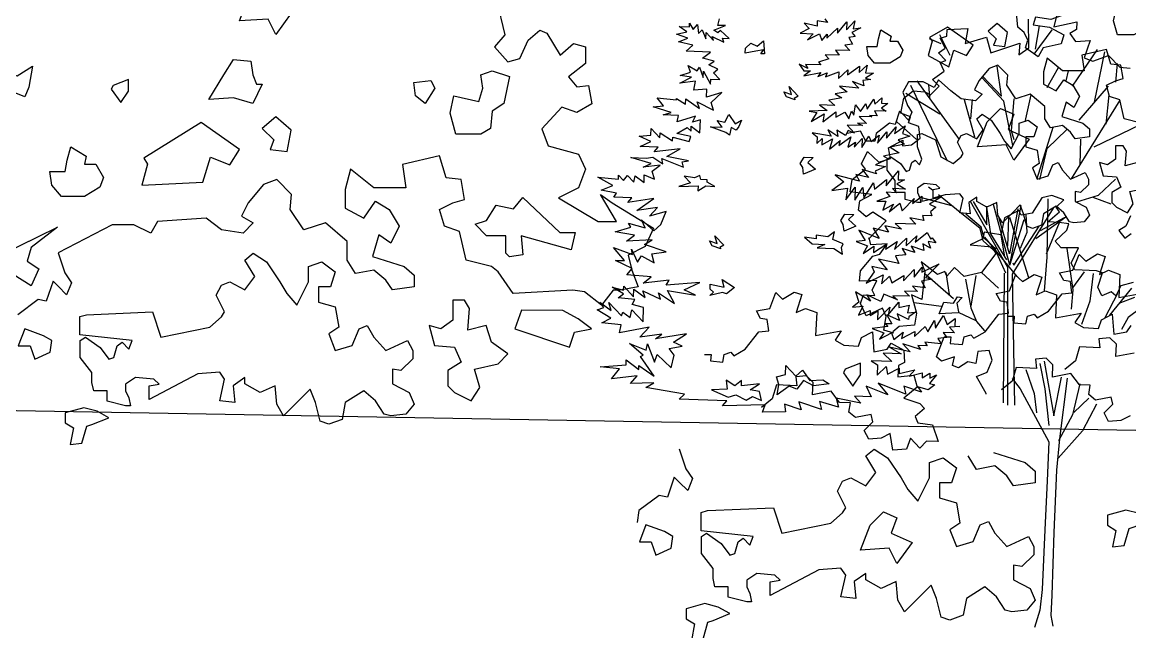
# Model space of a CAD drawing. Header units: inches. Extents: x -11 to 128, y 7 to 56.
# Drawn here: x 24.909 to 25.936, y 22.121 to 22.686 of the extents above; entities that cross this region are included whole.
import ezdxf

# ---------------------------------------------------------------- set-up
doc = ezdxf.new("R2010")
doc.units = ezdxf.units.IN
doc.header["$MEASUREMENT"] = 0
doc.layers.add('CAY', color=94, linetype='Continuous')
doc.layers.add('CAY-3', color=61, linetype='Continuous')
picture_1 = doc.add_image_def('image1.jpg', size_in_pixel=(1680, 1093))

# ---------------------------------------------------------------- blocks, each defined once
blk = doc.blocks.new('A$C76451831')
at = {"layer": 'CAY'}
for p, q in [((4704.6, 871.1), (4712.5, 918.7)), ((4527.8, 857.9), (4506.6, 900.2)), ((4701.9, 860.6), (4738.9, 910.7)), ((4509.3, 881.7), (4485.5, 892.2)), ((4781, 794.5), (4832.5, 870.4)), ((4850.9, 870.4), (4799.8, 858.6)), ((4860, 840.1), (4850.9, 870.4)), ((4728.3, 851.9), (4721.2, 824)), ((4760.5, 826.3), (4728.3, 851.9)), ((4799.8, 858.6), (4804.6, 826.3)), ((4826.2, 761), (4847.8, 865.6)), ((4608.4, 831), (4587.6, 805.5)), ((4626.9, 837.7), (4608.4, 831)), ((4634, 774), (4625.3, 835.7)), ((4647.3, 816.9), (4626.9, 837.7)), ((4721.2, 824), (4721.2, 798.4)), ((4728.6, 791.9), (4751.7, 832.8)), ((4804.6, 826.3), (4760.5, 826.3)), ((4768, 805.1), (4772.9, 825.9)), ((4880.8, 837.7), (4860, 840.1)), ((4870.1, 802.5), (4874.1, 840.9)), ((4885.5, 810.2), (4880.8, 837.7)), ((4442.1, 803.1), (4430.3, 782.3)), ((4472, 803.1), (4442.1, 803.1)), ((4547.7, 684.5), (4460.2, 805.1)), ((4495.2, 791.7), (4472, 803.1)), ((4504.2, 807.8), (4495.2, 791.7)), ((4529.8, 784.6), (4504.2, 807.8)), ((4587.6, 805.5), (4578.1, 787)), ((4638.7, 763.4), (4593.5, 812.2)), ((4595.8, 814.5), (4634, 774)), ((4645.4, 796.4), (4647.3, 816.9)), ((4746.8, 784.6), (4762.9, 807.8)), ((4762.9, 807.8), (4781.4, 796.4)), ((4850.9, 796.4), (4869.4, 805.5)), ((4869.4, 805.5), (4885.5, 810.2)), ((4430.3, 782.3), (4439.8, 754.7)), ((4507, 736.3), (4436.2, 779.1)), ((4522.3, 639.8), (4446.8, 795.6)), ((4485.8, 770.9), (4483.8, 797.9)), ((4550.6, 768.5), (4529.8, 784.6)), ((4578.1, 787), (4594.3, 777.9)), ((4663.8, 768.5), (4645.4, 796.4)), ((4721.2, 798.4), (4746.8, 784.6)), ((4781.4, 796.4), (4795.5, 773.2)), ((4794.3, 724.1), (4854.9, 794.5)), ((4857.6, 773.2), (4850.9, 796.4)), ((4580.5, 763.8), (4550.6, 768.5)), ((4579.1, 689), (4557.9, 766.3)), ((4571.1, 726.8), (4574.5, 766.9)), ((4594.3, 777.9), (4580.5, 763.8)), ((4657.5, 671.8), (4638.7, 763.4)), ((4659.9, 768.1), (4654, 702.8)), ((4693.7, 777.9), (4663.8, 768.5)), ((4682.7, 720.5), (4695.7, 776.4)), ((4723.6, 752.4), (4693.7, 777.9)), ((4767.6, 761.4), (4758.6, 731.5)), ((4783.7, 750), (4767.6, 761.4)), ((4778.7, 602.9), (4879.6, 765.8)), ((4795.5, 773.2), (4783.7, 750)), ((4850.1, 715.8), (4856.4, 776.4)), ((4878.5, 766.1), (4857.6, 773.2)), ((4887.9, 726.8), (4878.5, 766.1)), ((4423.7, 742.9), (4414.2, 715.4)), ((4430.3, 736.3), (4423.7, 742.9)), ((4442.1, 724.5), (4430.3, 736.3)), ((4439.8, 754.7), (4448.8, 741)), ((4448.8, 741), (4442.1, 724.5)), ((4723.6, 726.8), (4723.6, 752.4)), ((4402.8, 717.8), (4374.9, 696.9)), ((4414.2, 715.4), (4402.8, 717.8)), ((4458.8, 684.4), (4417.8, 720.8)), ((4707.6, 603.7), (4740.9, 709.9)), ((4735.4, 708.3), (4723.6, 726.8)), ((4760.5, 713.1), (4735.4, 708.3)), ((4758.6, 731.5), (4802.2, 717.8)), ((4777, 699.3), (4760.5, 713.1)), ((4802.2, 717.8), (4816, 706)), ((4825.4, 669), (4921.3, 715.4)), ((4922.5, 717.8), (4887.9, 726.8)), ((4342.7, 701.7), (4314.8, 696.9)), ((4354.1, 680.8), (4342.7, 701.7)), ((4374.9, 696.9), (4372.6, 680.8)), ((4654, 702.8), (4659.9, 684)), ((4728.7, 665.9), (4769.2, 705.2)), ((4786.1, 685.5), (4777, 699.3)), ((4816, 689.9), (4786.1, 685.5)), ((4816, 706), (4816, 689.9)), ((4372.6, 680.8), (4354.1, 680.8)), ((4713.4, 601.8), (4728.7, 665.9)), ((4796.7, 631.7), (4797.9, 685.1)), ((4834.4, 569.5), (4869.4, 602.2)), ((4491.5, 579.5), (4483.4, 586)), ((4534.5, 546.7), (4466.9, 564.4)), ((4541.2, 539.6), (4503.7, 569.7)), ((4647.3, 419.7), (4569.9, 556)), ((4575.8, 556.2), (4604.1, 507.8)), ((4651.6, 424.8), (4617.3, 549.9)), ((4789.6, 555.4), (4834.4, 569.5)), ((4823, 565.2), (4860, 551.4)), ((4589.9, 500.7), (4541.2, 539.6)), ((4592.3, 503.1), (4560.4, 530.2)), ((4602.9, 544.4), (4611.2, 489.7)), ((4604.1, 507.8), (4604.1, 546.7)), ((4668.2, 540.8), (4650.5, 448.4)), ((4651.6, 424.8), (4675, 548.1)), ((4656.8, 405.9), (4741.3, 542.4)), ((4650.5, 448.4), (4629.2, 520.8)), ((4646.9, 463.7), (4649.3, 523.1)), ((4651.6, 424.8), (4681.2, 519.2)), ((4659.9, 424.8), (4712.2, 505.4)), ((4705.1, 479.9), (4766.8, 524.3)), ((4714.5, 496), (4764.5, 523.1)), ((3915.1, 501.1), (3898, 463.3)), ((4596.6, 475.1), (4589.9, 500.7)), ((4598.2, 480.3), (4592.3, 503.1)), ((4611.2, 489.7), (4644.6, 435.4)), ((3898, 463.3), (3863.2, 445.6)), ((4624.5, 449.6), (4596.6, 475.1)), ((4623.3, 457.8), (4598.2, 480.3)), ((3863.2, 445.6), (3870.3, 414.4)), ((4643, 408.3), (4624.5, 449.6)), ((3870.3, 414.4), (3883.8, 380.2)), ((4647.3, 135.4), (4647.3, 419.7)), ((4657.5, 429.5), (4659.9, 424.8)), ((4638.3, 140.1), (4640.6, 408.3)), ((4661.5, 135.4), (4656.8, 405.9)), ((3831.9, 373.1), (3807.8, 341.8)), ((3846.1, 373.1), (3831.9, 373.1)), ((3883.8, 380.2), (3846.1, 373.1))]:
    blk.add_line(p, q, dxfattribs=at)
for points in [[(530, 749.3), (509.9, 755.6), (514.2, 784.1), (506.8, 800.9), (473, 785.1), (461.4, 810.4), (467.7, 828.4), (490.9, 827.3), (485.7, 837.9), (495.2, 857.9), (459.3, 856.8), (461.4, 877.9), (486.7, 908.5), (501.5, 912.7), (516.3, 933.8), (482.5, 931.7), (479.3, 946.5), (478.3, 943.3), (514.2, 981.3), (486.7, 999.2), (473, 989.7), (457.2, 1003.4), (460.4, 1022.4), (484.6, 1036.1), (440.3, 1041.4), (444.5, 1066.7), (472, 1087.8), (463.5, 1099.4), (476.2, 1124.7), (499.4, 1102.6), (523.6, 1110), (519.4, 1132.1), (549, 1147.9), (547.9, 1136.3), (566.9, 1138.4), (584.8, 1152.1), (581.7, 1176.4), (560.6, 1183.8), (564.8, 1196.4), (544.7, 1203.8), (551.1, 1234.4), (570.1, 1250.2), (594.3, 1248.1), (605.9, 1241.8), (623.8, 1259.7), (610.1, 1273.4), (634.4, 1290.3), (625.9, 1308.2), (637.6, 1312.5), (622.8, 1328.3), (636.5, 1337.8), (625.9, 1358.9), (639.7, 1363.1), (640.7, 1376.8), (682.9, 1378.9), (677.6, 1347.3), (721.9, 1361), (730.4, 1328.3), (790.5, 1348.3), (788.4, 1324.1), (809.5, 1338.8), (808.4, 1397.9)], [(870.6, 1421.1), (861.1, 1382.1), (908.6, 1392.6), (907.6, 1376.8), (893.8, 1368.4), (905.4, 1351.5), (936, 1353.6), (923.4, 1317.7), (941.3, 1311.4), (974, 1323), (997.2, 1298.7), (1018.3, 1296.6)], [(4269.5, 933.6), (4274.7, 925.7), (4253.5, 929.2), (4253.1, 918.3), (4226.6, 924.7), (4237.1, 913.4), (4218.2, 903.7), (4244.9, 902.7), (4233.5, 890), (4258, 902.3), (4263, 889), (4273.8, 901.7), (4273.5, 893.6), (4295.6, 914.1), (4295.2, 903.7), (4314.6, 927.1), (4314, 910.8), (4331, 929.2), (4327.7, 913), (4343.6, 915.2), (4324.7, 905.4), (4332.1, 897), (4318.9, 894.7), (4326.6, 881.3), (4310.2, 879.2), (4320.7, 867.9), (4291.3, 868.9), (4299.1, 858.2), (4269.6, 859.3), (4277.5, 850.8), (4256, 843.9), (4261.2, 838.3), (4229.1, 839.4), (4234.2, 831), (4215.9, 839.8), (4225.9, 826.3), (4239.5, 825.9), (4225.5, 815.5), (4260.6, 822.4), (4254.9, 814.4), (4273.8, 821.9), (4270.8, 813.9), (4297.8, 823.8), (4297.4, 810.2), (4316.6, 828.2), (4316.2, 817.7), (4340.9, 835.5), (4340.4, 822.3), (4356.8, 837.6), (4353.5, 821.9), (4369.8, 821.3), (4353.1, 811), (4363.9, 807.9), (4348, 805.8), (4349.9, 795.3), (4326.6, 803.8), (4339.3, 790.2), (4299.5, 794.3), (4315, 782.9), (4290.8, 778.7), (4304.1, 770.1), (4277.2, 765.6), (4290, 754.7), (4258.3, 755.8), (4273.8, 744.4), (4236.6, 743), (4252.3, 740.2), (4240.8, 721.6), (4268.1, 736.9), (4264.8, 720.7), (4292.2, 741.1), (4291.9, 730.6), (4310.8, 740.4), (4318.5, 727), (4324.5, 742.7), (4329.2, 734.8), (4332.6, 756), (4343, 742), (4354, 757.9), (4356.3, 747), (4370.2, 767.8), (4372.6, 757.3), (4386.6, 770), (4386.2, 759.1), (4399.3, 758.6), (4385.9, 748.7), (4396.1, 742.9), (4372.1, 743.7), (4377.2, 733.1), (4361.3, 733.7), (4366.6, 730.8), (4339.9, 731.7), (4355.3, 717.6), (4336.8, 718.2), (4347, 712.9), (4315.3, 714), (4330.6, 697.1), (4317.6, 703), (4311.9, 692.8), (4293.7, 703.8), (4295.9, 690.6), (4275.1, 704.5), (4282.3, 691.1), (4242.7, 697.9), (4253.3, 689.4), (4252.8, 676.3), (4263.6, 686.3), (4263.1, 673.2), (4284.9, 685.6), (4279.1, 664.5), (4301.1, 682.3), (4298, 672), (4322.6, 689.7), (4316.4, 668.6), (4332.6, 678.5), (4329.6, 668.1), (4346.1, 686.1), (4345.4, 667.6), (4359.8, 691.1), (4364.9, 680), (4381.2, 693.1), (4377.9, 676.9), (4397.3, 700.2), (4396.8, 687.1), (4416.2, 710.4), (4413, 696.9), (4434.9, 712.5), (4429.3, 696.4), (4445, 690.8), (4420.7, 683.5), (4433.6, 674.9), (4404.3, 668.2), (4422.5, 656.7), (4390.1, 650.1), (4400.8, 644.3), (4373.6, 631.7), (4394.8, 628.7), (4373.2, 618.6), (4375.7, 613), (4346.5, 622.2), (4359.6, 605.9), (4333, 611.8), (4340.7, 598.4), (4290.4, 611), (4308.5, 596.8), (4283.9, 579.1), (4316.2, 583.4), (4312.6, 559.5), (4332.1, 585.5), (4331.2, 558.8), (4348, 585), (4349.9, 563.6), (4369.6, 594.7), (4371.9, 581.4), (4396.6, 601.9), (4396.1, 588.3), (4421.2, 619.6), (4420.6, 601), (4433.7, 600.6), (4417.6, 593), (4435.8, 581.9), (4409.1, 582.8), (4416.9, 574.4), (4395.7, 575.2), (4403.5, 566.7), (4376.5, 557.2), (4395, 556.6), (4388.9, 538.2), (4410.7, 550.6), (4402.4, 535), (4424.3, 552.8), (4428.8, 536.8), (4453.7, 562.3), (4450.6, 551.9), (4469.7, 567.1), (4469.3, 556.7), (4510, 565.7), (4485.4, 550.7), (4498.4, 544.8), (4487.6, 534.8), (4490, 526.5), (4471, 527.2), (4473.4, 516.7), (4444.6, 522.7), (4457.2, 509.1), (4414.7, 510.6), (4427.4, 499.2), (4393.2, 505.9), (4400.9, 492.5), (4369.1, 501.3), (4381.4, 479.5), (4339.5, 497.3), (4352.3, 475.6), (4333.6, 473.5), (4357.4, 464.5), (4348.7, 449), (4370.5, 464.1), (4370, 450.9), (4397.4, 468.6), (4394.3, 457.8), (4418.8, 473.3), (4412.8, 457.1), (4437.7, 480.3), (4437.1, 464.5), (4459.1, 485), (4455.9, 472), (4480.7, 492.4), (4488.3, 478.5), (4490.7, 481.2), (4498.5, 470.5), (4482.7, 473.7), (4487.7, 460), (4471.7, 468.7), (4473.9, 455), (4447.5, 464.1), (4455.2, 450.7), (4428.8, 459.3), (4436.5, 445.9), (4415.1, 443.9), (4422.2, 427.8), (4380, 437), (4398.2, 415), (4366.3, 421.6), (4371.3, 411), (4354.7, 387.5), (4389.7, 404.9), (4386.3, 386.4), (4402.7, 401.7), (4407.7, 388.4), (4432.3, 403.4), (4431.9, 392.6), (4454, 415.8), (4453.4, 400), (4470, 420.7), (4469.7, 410.3), (4505.2, 427.6), (4477.4, 399.1), (4490.4, 396), (4469, 391.3), (4476.7, 377.8), (4450.1, 381.5), (4460.6, 370.2), (4433.8, 371.2), (4443.9, 360.4), (4409.5, 361.6), (4419.6, 353.1), (4391, 365), (4385, 349.3), (4356.1, 363.5), (4363.8, 350.1), (4332.7, 369.7), (4339.7, 348.2), (4326.2, 337.8), (4347.6, 339.7), (4338.8, 321.5), (4363.1, 331), (4362.7, 320.6), (4379, 330.5), (4378.3, 311.9), (4403.2, 337.8), (4400, 322), (4422.2, 348), (4421.8, 337.1), (4443.2, 341.8), (4440, 326.1), (4456.3, 327.8), (4442.4, 317.8), (4442.2, 312.4), (4418.6, 324.1), (4423.6, 310.3), (4397.2, 322.1), (4407.5, 303.2), (4394.3, 303.7), (4399.1, 298), (4367.2, 293.7), (4391, 285.2), (4382.3, 271.9), (4406.8, 284.6), (4411.8, 270.9), (4430.9, 286.1), (4427.7, 273), (4455, 287.9), (4454.6, 277.5), (4476.6, 298.1), (4481.7, 287), (4495.6, 310.5), (4497.8, 294.6), (4514.6, 320.8), (4522.1, 301.9), (4538.4, 314.5), (4537.8, 298.6), (4548.2, 298.3), (4526.8, 296.3), (4537.3, 285.1), (4513.3, 285.9), (4521.1, 275.2), (4502.5, 273.1), (4509.8, 262), (4475.5, 265.9), (4480.6, 258), (4461.6, 258.7), (4466.8, 250.4), (4430.1, 262.5), (4445.3, 245.7), (4403.1, 255.3), (4426.6, 241.3), (4389.5, 242.6), (4407.5, 225.7), (4364.9, 227.2), (4377.8, 219), (4377, 197.7), (4396.2, 215.6), (4398.4, 199.7), (4422.9, 212), (4422.5, 201.1), (4454.9, 208.2), (4443.6, 195.4), (4470.5, 202.2), (4470.2, 191.8), (4486.4, 201.6), (4486, 191.2), (4499.9, 198.4), (4485.6, 180.3), (4496.4, 177.2), (4482.5, 167.3), (4461.4, 173.5), (4469.1, 162.3), (4432.4, 174.5), (4436.8, 158), (4379.2, 181.3), (4399.6, 157), (4354.9, 174.5), (4365, 152.8), (4330.2, 154), (4343.3, 140), (4292.9, 149.9), (4297.7, 131.1), (4258.2, 142.9), (4262.6, 126.9), (4215.6, 142.2), (4220, 125.7), (4186, 137.8), (4188.1, 121.8), (4140.1, 120.8), (4146.1, 136.4), (4058.1, 134.1), (4066.6, 144.6), (3967.9, 148.1), (3979.1, 158.1), (3899.4, 171.8), (3916.1, 181.6), (3868, 180.6), (3881.7, 196.4), (3828.5, 190.1), (3845, 210.9), (3805.3, 215), (3858.5, 218.6), (3858.8, 229), (3884.9, 209.5), (3885.2, 217.6), (3916.5, 195.2), (3888.5, 236.1), (3894, 238.6), (3865.5, 263.2), (3899.8, 248.8), (3902.6, 261.9), (3917.6, 224.2), (3923.1, 239.9), (3951.6, 212.6), (3957.9, 238.7), (3947.6, 252.6), (3974.4, 257.1), (3956.2, 265.5), (3983.5, 283.1), (3919.2, 272.2), (3932.7, 282.1), (3887.2, 276), (3906.5, 296.7), (3844.9, 285.2), (3848.2, 301.4), (3808.5, 305.5), (3827.4, 315.3), (3798.5, 332.2), (3812.3, 337.1), (3804.5, 348.3), (3827.9, 331.1), (3823.1, 347.6), (3848.9, 320), (3851.8, 327.6), (3867.3, 316.6), (3870.6, 332.4), (3893.7, 307.5), (3894.8, 337), (3871, 343.2), (3876.8, 353.5), (3842, 357.4), (3853.2, 365.2), (3829.6, 379.1), (3853.4, 372.9), (3853.7, 381), (3874.2, 359), (3874.8, 374.8), (3898.2, 358.2), (3893.2, 371.5), (3929.8, 354.3), (3925.3, 367.6), (3958.9, 345.2), (3944, 372.4), (4002.2, 362.7), (3978.5, 373.9), (4011.2, 388.7), (3941.7, 383.4), (3947.5, 393.6), (3893.8, 387.8), (3910.1, 400.4), (3860, 404.8), (3870.8, 417.6), (3837, 434.6), (3855.6, 434), (3832.5, 461.5), (3871.9, 447), (3869.5, 457.5), (3882.2, 430.8), (3890.3, 443.7), (3916.6, 429.6), (3911.8, 448.3), (3941.4, 452.3), (3896.6, 467.5), (3912.8, 477.3), (3859.7, 474.2), (3876, 486.8), (3836.3, 493.6), (3868.4, 502.9), (3863.7, 511.2), (3897.8, 501.9), (3890.2, 518), (3916.2, 495.8), (3930.2, 508.9), (3941.6, 535.3), (3906.8, 525.6), (3923.3, 543.6), (3880.5, 537.4), (3915.8, 562.4), (3862.5, 553.9), (3870.5, 564), (3833.4, 565.3), (3839.1, 573.3), (3807.2, 579.8), (3831.5, 589.4), (3800.4, 606.4), (3842.9, 602.6), (3843.1, 610.3), (3853.2, 599.5), (3861.7, 609.7), (3874.4, 596.1), (3877.5, 609.1), (3895.6, 595.3), (3896.2, 611.2), (3917.2, 602.3), (3912.8, 618.8), (3929.1, 631.3), (3894, 627.1), (3910.6, 634.7), (3868.4, 647.1), (3900.1, 646), (3913.8, 647.7), (3934.6, 633.9), (3932.3, 644.8), (3976.9, 627), (3974.6, 637.9), (3987.8, 640.2), (3942.8, 649.4), (3970.1, 664.8), (3916.4, 658.5), (3924.9, 668.7), (3887.8, 670), (3909.5, 680.1), (3885.8, 691.3), (3909.9, 693.2), (3910.4, 706.8), (3928.3, 687.6), (3928.7, 698), (3954.8, 681.2), (3955.1, 688.9), (3989.2, 680), (3992.3, 690.3), (3963.1, 696.8), (3984.8, 709.2), (3992.7, 701.2), (3993, 711.6), (4011.1, 697.8), (4012.1, 724.6), (3996, 719.7), (4001.9, 732.6), (3963.9, 720.8), (3967.1, 733.8), (3935.4, 734.9), (3951.4, 739.8), (3914.7, 752), (3936, 753.5), (3923, 770.3), (3962.8, 766.2), (3962.9, 768.9), (3981.5, 757.4), (3981.9, 768.2), (4010.2, 748.6), (4005.7, 761.9), (4039.5, 744.9), (4034.6, 760.9), (4056.7, 781.5), (4024.6, 771.7), (4025.2, 788), (3998.4, 786.2), (4001.7, 804.7), (3969.4, 800.4), (3993.9, 813.1), (3970, 816.2), (3991.5, 823.6), (3986.5, 837), (4005.2, 825.9), (4010.4, 833.9), (4017.9, 812.3), (4018.3, 825.4), (4033.2, 798.2), (4033.6, 809), (4052.2, 808.4), (4039.5, 822), (4047.9, 829.8), (4029.6, 838.2), (4040.3, 846), (4016.5, 852.2), (4032.8, 864.8), (3982.6, 866.6), (3996.2, 879.2), (3966.9, 885.7), (3986.2, 893.2), (3962.5, 901.7), (3984, 906.4), (3968.1, 917.8), (3989.3, 917.1), (3989.6, 924.8), (3997.3, 911.4), (4005.8, 921.5), (4007.9, 902.9), (4015.9, 910.7), (4023.4, 891.9), (4023.8, 905), (4039.1, 888.6), (4036.7, 896.9), (4060.3, 885.2), (4057.8, 893.4), (4071.4, 892.9), (4053.4, 909.4), (4047.8, 904.2), (4039.8, 909.9), (4064.2, 919.5), (4048.4, 920), (4051.5, 933.5)], [(1019.3, 991.8), (1009.9, 970.7), (995.1, 961.2), (1007.7, 945.4), (1020.4, 954.9)], [(1024.6, 853.7), (999.3, 847.3), (988.8, 826.2), (979.3, 834.7), (960.3, 826.2), (951.8, 844.2), (961.3, 873.7), (948.7, 877.9), (904.4, 880), (897, 893.7), (911.8, 925.4), (875.9, 925.4), (863.3, 939.1), (887.5, 962.3), (891.7, 975), (871.7, 978.1), (848.5, 979.2), (872.7, 1000.3), (865.4, 1009.8), (881.2, 1024.5), (856.9, 1034), (835.8, 1028.7), (815.8, 997.1), (793.6, 992.9), (788.4, 1002.4), (758.8, 987.6), (751.5, 952.8), (716.7, 958.1), (714.5, 944.4), (688.2, 931.7), (732.5, 927.5), (740.9, 913.8), (711.4, 874.8), (675.5, 866.3), (655.5, 885.3), (639.7, 867.4), (635.4, 876.9), (620.7, 870.5), (586.9, 896.9), (594.3, 876.9), (588, 818.9), (566.9, 828.4), (577.4, 790.4), (573.2, 766.1), (541.6, 763), (527.9, 752.4)], [(848.5, 1026.6), (846.4, 906.4), (841.1, 836.8)], [(769.4, 988.7), (808.4, 864.2)], [(803.1, 995), (805.2, 957), (791.5, 924.3)], [(871.7, 977.1), (845.3, 912.7)], [(717.7, 947.5), (784.2, 866.3)], [(751.5, 952.8), (758.8, 906.4)], [(887.5, 924.3), (900.2, 838.9), (897, 798.8)], [(594.3, 872.7), (653.4, 821)], [(634.4, 741.9), (648.1, 741.9), (647, 728.2), (672.4, 726.1), (675.5, 741.9), (689.2, 746.1), (695.6, 738.7), (718.8, 752.4), (747.2, 788.3), (767.3, 790.4), (764.1, 813.6), (750.4, 815.7), (742, 831.5), (769.4, 836.8), (782, 869.5), (795.8, 855.8), (820, 870.5), (835.8, 865.3), (824.2, 828.4), (843.2, 836.8), (866.4, 828.4), (864.3, 780.9), (917, 790.4), (904.4, 771.4), (922.3, 760.9), (952.9, 758.7), (959.2, 776.7), (981.4, 788.3), (984.5, 747.1), (1012, 752.4), (1020.4, 765.1)], [(1018.3, 578.4), (999.3, 568.9), (974, 566.8), (964.5, 584.7), (982.4, 602.7), (979.3, 617.4), (946.6, 611.1), (932.9, 622.7), (936, 641.7), (913.9, 642.7), (895.9, 665.9), (858, 658.6), (859, 683.9), (845.3, 697.6), (823.2, 695.5), (825.3, 676.5), (783.1, 678.6), (774.7, 650.1), (752.5, 632.2)], [(637.6, 874.8), (644.9, 829.4)], [(711.4, 874.8), (746.2, 842.1)], [(923.4, 875.8), (899.1, 843.1)], [(942.4, 872.7), (935, 815.7), (918.1, 767.2)], [(678.7, 861.1), (689.2, 802), (700.8, 773.5), (717.7, 754.5)], [(699.8, 868.4), (689.2, 805.2)], [(662.9, 791.4), (623.8, 789.3), (633.3, 813.6), (653.4, 811.5), (661.8, 824.1), (671.3, 823.1), (660.8, 811.5), (663.9, 793.6)], [(993, 832.6), (965.6, 779.8)], [(1021.5, 842.1), (976.1, 786.2)], [(1074.2, 829.4), (1041.5, 802), (1014.1, 782), (1000.4, 756.6)], [(572.2, 812.5), (628.1, 805.2)], [(1027.8, 823.1), (995.1, 810.4)], [(662.9, 792.5), (699.8, 775.6)], [(720.9, 623.7), (720.9, 624.8), (700.8, 659.6), (723, 669.1), (733.5, 693.4), (727.2, 713.4), (704, 711.3), (699.8, 687), (682.9, 690.2), (663.9, 677.5), (651.3, 682.8), (655.5, 700.7), (629.1, 691.2), (618.6, 700.7), (634.4, 741.9)], [(831.6, 687), (842.2, 634.3), (850.6, 558.4)], [(841.1, 691.2), (861.1, 578.4), (877, 658.6)], [(803.1, 674.4), (820, 624.8), (825.3, 584.7)], [(774.7, 655.4), (791.5, 634.3), (850.6, 524.6), (847.4, 444.5), (842.2, 343.2), (836.9, 219.8), (831.6, 177.6), (821.1, 141.8)], [(888.6, 656.4), (872.7, 530.9), (866.4, 466.6), (861.1, 337.9), (856.9, 208.2), (854.8, 166), (859, 143.9)], [(914.9, 644.8), (899.1, 580.5), (870.6, 526.7)], [(948.7, 602.7), (920.2, 547.8), (869.6, 490.9)], [(932.9, 615.3), (902.3, 585.8)]]:
    blk.add_lwpolyline(points, dxfattribs=at)
for points in [[(722.8, 1185.8), (750.5, 1213.5), (778.2, 1201.7), (766.3, 1170), (809.9, 1150.2), (778.2, 1106.6), (762.4, 1138.3), (703, 1134.3)], [(4709.9, 855.3), (4683.5, 873.8), (4688.8, 889.6), (4680.8, 905.5), (4667.6, 916), (4665, 945.1), (4680.8, 950.3), (4696.7, 963.5), (4686.1, 987.3), (4699.3, 1016.3), (4731, 1024.3), (4770.6, 1013.7), (4754.7, 1003.1), (4744.2, 982), (4778.5, 974.1), (4778.5, 947.7), (4757.4, 939.8), (4736.3, 931.9), (4704.6, 937.1), (4699.3, 921.3), (4733.6, 916), (4762.7, 900.2), (4757.4, 881.7), (4720.4, 873.8)], [(4865.6, 929.2), (4870.9, 953), (4905.2, 945.1), (4910.4, 963.5), (4907.8, 982), (4923.6, 987.3), (4947.4, 979.4), (4939.5, 942.4), (4923.6, 931.9), (4921, 908.1), (4907.8, 900.2), (4873.5, 900.2)], [(4562.1, 857.9), (4575.3, 879), (4522.5, 916), (4485.5, 894.9), (4490.8, 887), (4482.9, 857.9), (4525.1, 834.2), (4535.7, 868.5)], [(4641.2, 876.4), (4646.5, 905.5), (4625.4, 923.9), (4606.9, 908.1), (4622.8, 892.2), (4617.5, 879)], [(4403.7, 887), (4419.5, 887), (4430.1, 868.5), (4424.8, 855.3), (4403.7, 842.1), (4372, 842.1), (4358.8, 857.9), (4356.2, 876.4), (4377.3, 876.4), (4380, 892.2), (4385.2, 910.7), (4406.4, 897.5)], [(4144.6, 860.9), (4136.9, 861.2), (4142.2, 869.2), (4126.3, 867), (4104.8, 862.3), (4105.2, 873.2), (4116.4, 883.2), (4129.3, 877.3), (4142.8, 887.7)], [(2577.1, 788.1), (2577.1, 823.8), (2600.8, 815.8), (2632.5, 835.6), (2624.6, 792.1), (2616.7, 772.3)], [(4208.2, 766.2), (4189.8, 772.3), (4184.7, 782.9), (4200.4, 776.9), (4195.5, 793.4), (4213.9, 773.7), (4205.6, 769)], [(4064.6, 698.7), (4032.9, 710.2), (4056.9, 709.4), (4046.9, 723.3), (4062.7, 720.1), (4070.9, 735.6), (4083.8, 716.6), (4097.3, 724.3), (4091.3, 710.9), (4086.1, 703.4), (4075.4, 708.7), (4072.1, 693)], [(4499.5, 590.8), (4474.4, 593.1), (4460.6, 583.7), (4460.6, 574.6), (4464.9, 565.2), (4467.3, 553.8), (4460.6, 553.8), (4435.1, 560.5), (4435.1, 574.6), (4416.6, 574.6), (4414.2, 586), (4414.2, 599.8), (4398.1, 620.6), (4398.1, 643.8), (4405.2, 648.6), (4425.6, 634.4), (4437.4, 618.3), (4444.1, 620.6), (4448.8, 636.8), (4455.9, 641.5), (4464.9, 632), (4469.6, 643.8), (4460.6, 669), (4460.6, 694.6), (4469.6, 696.9), (4497.6, 683.2), (4509, 648.6), (4534.5, 634.4), (4550.6, 648.6), (4554.9, 655.2), (4543.5, 678.5), (4550.6, 692.2), (4562, 696.9), (4582.9, 685.5), (4596.6, 704), (4582.9, 726.8), (4594.3, 736.3), (4612.7, 724.5), (4631.2, 696.9), (4640.6, 680.8), (4654.4, 664.7), (4670.5, 696.9), (4670.5, 717.8), (4689, 724.5), (4707.5, 710.7), (4700.8, 689.9), (4684.3, 689.9), (4684.3, 669), (4707.5, 662.3), (4712.2, 634.4), (4698.4, 625.4), (4707.5, 602.2), (4730.7, 609.2), (4740.1, 632), (4751.5, 636.8), (4760.5, 620.6), (4777, 602.2), (4806.9, 615.9), (4814, 602.2), (4814, 590.8), (4797.5, 574.6), (4786.1, 576.6), (4786.1, 556.2), (4809.3, 544.4), (4816, 528.2), (4804.6, 514.5), (4783.7, 512.1), (4774.7, 514.5), (4762.9, 533), (4746.8, 546.7), (4721.2, 530.6), (4716.9, 507.4), (4698.4, 500.7), (4686.6, 505), (4679.9, 530.6), (4672.9, 549.1), (4656.8, 533), (4635.9, 512.1), (4626.9, 528.2), (4624.5, 553.8), (4603.7, 544.4), (4582.9, 556.2), (4582.9, 565.2), (4566.7, 553.8), (4569.1, 530.6), (4548.3, 533), (4554.9, 562.8), (4548.3, 572.3), (4518, 569.9), (4492.8, 562.8), (4492.8, 581.3), (4506.6, 583.7)], [(4892.2, 660), (4885.5, 671.4), (4869.4, 671.4), (4869.4, 643.8), (4852.9, 632), (4836.8, 636.8), (4843.9, 609.2), (4871.4, 606.9), (4880.8, 586), (4862.3, 574.6), (4862.3, 553.8), (4871.4, 544.4), (4894.6, 533), (4906.4, 551.4), (4899.3, 576.6), (4931.5, 583.7), (4945.3, 597.4), (4922.5, 613.6), (4915.4, 636.8), (4889.8, 630.1)], [(4223.4, 626.6), (4218.2, 634.5), (4226.4, 647.8), (4245.4, 647.1), (4234.2, 636.7), (4249.6, 623), (4225.2, 612.9)], [(4013.2, 601.7), (4010.8, 609.9), (4000.2, 604.8), (3978.6, 608.3), (3991.7, 594.7), (3967.4, 587.4), (4007.3, 588.7), (4006.9, 577.9), (4023.2, 588.2), (4042.2, 587.5), (4026.2, 596.2), (4026.3, 601.2)], [(4307.3, 508.9), (4302.2, 516.8), (4310.3, 530.1), (4329.4, 529.4), (4318.1, 518.9), (4333.5, 505.2), (4309.1, 495.2)], [(4054.6, 458.4), (4036.2, 464.5), (4031.1, 475.1), (4046.8, 469.1), (4041.9, 485.6), (4060.3, 465.9), (4052, 461.2)], [(4303.8, 461), (4306.8, 469), (4285.8, 477.9), (4289, 493.7), (4275.1, 483.3), (4251.6, 486.8), (4251.4, 479.1), (4227.5, 482.7), (4242.8, 468.5), (4269.5, 467.6), (4253, 460.5), (4287.8, 459.2), (4306, 447.7)], [(4032, 374.8), (4032.4, 385.2), (4061.2, 379.2), (4056.8, 395.2), (4082.5, 378.5), (4066.1, 365.4), (4058.1, 368.4), (4031.6, 361.7), (4039.5, 369.1)], [(1037.6, 376.9), (1009.9, 384), (971.5, 373.4), (971.5, 352.7), (988.6, 342.1), (982.2, 307.9), (1006.3, 310.8), (1016.4, 345.6), (1027, 349.2), (1061.8, 363.3)], [(4174.2, 178.1), (4169.4, 194.1), (4188.1, 198.9), (4188.8, 217.4), (4209.3, 195.4), (4222.9, 208.1), (4238.4, 186.2), (4264.8, 188), (4278.1, 179.9), (4245.8, 175.6), (4224.8, 186.7), (4211.1, 168.6), (4195.4, 174.6), (4170.8, 156.9)], [(4138.2, 144.9), (4133.9, 163.6), (4114.9, 167), (4134.4, 179.5), (4096.7, 175.3), (4097, 186.2), (4083.5, 175.8), (4065.4, 187.3), (4067.4, 168.6), (4035.2, 167), (4069.6, 152.2), (4085.6, 157.1), (4106.5, 146), (4119.9, 153.2)]]:
    blk.add_lwpolyline(points, close=True, dxfattribs=at)
at = {"layer": 'CAY-3'}
for p, q in [((3591, 972.1), (3608.1, 900.1)), ((3608.1, 900.1), (3586.9, 875.9)), ((3656.5, 889.5), (3680.7, 910.2)), ((3680.7, 910.2), (3694.8, 903.7)), ((3694.8, 903.7), (3722.5, 858.3)), ((3586.9, 875.9), (3614.6, 844.7)), ((3639.4, 851.2), (3656.5, 889.5)), ((3722.5, 858.3), (3750.2, 882.4)), ((3750.2, 882.4), (3774.4, 875.9)), ((3774.4, 875.9), (3774.4, 841.1)), ((3614.6, 844.7), (3639.4, 851.2)), ((3774.4, 841.1), (3739.6, 813.4)), ((3739.6, 813.4), (3756.7, 792.8)), ((3756.7, 792.8), (3780.9, 795.7)), ((3780.9, 795.7), (3788, 758)), ((3788, 758), (3756.7, 740.3)), ((3725.5, 750.9), (3684.2, 706.1)), ((3756.7, 740.3), (3725.5, 750.9)), ((3684.2, 706.1), (3697.8, 671.3)), ((3697.8, 671.3), (3760.3, 654.2)), ((3473.1, 650.6), (3396.5, 632.9)), ((3486.7, 605.2), (3473.1, 650.6)), ((3760.3, 654.2), (3774.4, 622.9)), ((3289.2, 622.9), (3278.5, 581)), ((3337.5, 584.6), (3289.2, 622.9)), ((3396.5, 632.9), (3403.5, 584.6)), ((3774.4, 622.9), (3760.3, 584.6)), ((3137, 601.7), (3109.3, 591.6)), ((3167.7, 570.4), (3137, 601.7)), ((3517.9, 601.7), (3486.7, 605.2)), ((3525, 560.4), (3517.9, 601.7)), ((3109.3, 591.6), (3078.1, 553.3)), ((3278.5, 581), (3278.5, 542.7)), ((3403.5, 584.6), (3337.5, 584.6)), ((3746.7, 577.5), (3719, 563.9)), ((3760.3, 584.6), (3746.7, 577.5)), ((3078.1, 553.3), (3063.9, 525.6)), ((3164.8, 539.7), (3167.7, 570.4)), ((3316.9, 522), (3341, 556.8)), ((3341, 556.8), (3368.8, 539.7)), ((3473.1, 539.7), (3500.8, 553.3)), ((3500.8, 553.3), (3525, 560.4)), ((3719, 563.9), (3800.7, 515.2)), ((3839, 515.2), (3805.7, 570.4)), ((3805.7, 570.4), (3829.8, 553.3)), ((3829.8, 553.3), (3915.1, 501.1)), ((3192.5, 497.8), (3164.8, 539.7)), ((3278.5, 542.7), (3316.9, 522)), ((3368.8, 539.7), (3390, 504.9)), ((3483.1, 504.9), (3473.1, 539.7)), ((86.7, 510.8), (100.8, 469.5)), ((472.7, 495.7), (489.8, 509.9)), ((489.8, 509.9), (517.5, 492.2)), ((2797, 507.9), (2685, 450.4)), ((2841.8, 507.9), (2797, 507.9)), ((2876.6, 490.8), (2841.8, 507.9)), ((2890.2, 514.9), (2876.6, 490.8)), ((2991.4, 522), (2890.2, 514.9)), ((3022.7, 497.8), (2991.4, 522)), ((3063.9, 525.6), (3088.1, 512)), ((3088.1, 512), (3067.5, 490.8)), ((3237.3, 512), (3192.5, 497.8)), ((3282.1, 473.7), (3237.3, 512)), ((3390, 504.9), (3372.3, 470.1)), ((3514.4, 494.3), (3483.1, 504.9)), ((3800.7, 515.2), (3839, 515.2)), ((493.3, 461.5), (472.7, 495.7)), ((517.5, 492.2), (545.2, 450.9)), ((604.1, 482.1), (631.9, 492.2)), ((604.1, 450.9), (604.1, 482.1)), ((631.9, 492.2), (659.6, 471.5)), ((701.4, 468), (683.7, 495.7)), ((736.2, 502.8), (801.7, 482.1)), ((801.7, 482.1), (822.3, 464.4)), ((3067.5, 490.8), (3022.7, 497.8)), ((3348.1, 487.2), (3334.6, 442.4)), ((3372.3, 470.1), (3348.1, 487.2)), ((3528.5, 435.3), (3514.4, 494.3)), ((100.8, 469.5), (114.4, 448.9)), ((472.7, 433.8), (493.3, 461.5)), ((659.6, 471.5), (649.5, 440.3)), ((739.2, 475.1), (701.4, 468)), ((763.9, 454.4), (739.2, 475.1)), ((822.3, 464.4), (822.3, 440.3)), ((3282.1, 435.3), (3282.1, 473.7)), ((76.8, 451.7), (62.5, 410.5)), ((86.7, 441.8), (76.8, 451.7)), ((104.4, 424.1), (86.7, 441.8)), ((114.4, 448.9), (104.4, 424.1)), ((413.7, 423.2), (424.3, 443.8)), ((424.3, 443.8), (441.4, 450.9)), ((441.4, 450.9), (472.7, 433.8)), ((545.2, 450.9), (559.3, 426.7)), ((580, 402.5), (604.1, 450.9)), ((624.8, 440.3), (624.8, 409)), ((649.5, 440.3), (624.8, 440.3)), ((777.5, 433.8), (763.9, 454.4)), ((822.3, 440.3), (777.5, 433.8)), ((2685, 450.4), (2699.2, 409.1)), ((3071, 435.3), (3088.1, 449.5)), ((3091.6, 401.1), (3071, 435.3)), ((3088.1, 449.5), (3115.8, 431.8)), ((3299.8, 407.6), (3282.1, 435.3)), ((3334.6, 442.4), (3400, 421.8)), ((3580.4, 421.8), (3528.5, 435.3)), ((45.4, 414.1), (3.5, 382.8)), ((62.5, 410.5), (45.4, 414.1)), ((430.8, 388.4), (413.7, 423.2)), ((559.3, 426.7), (580, 402.5)), ((3115.8, 431.8), (3143.5, 390.5)), ((3202.5, 421.8), (3230.2, 431.8)), ((3202.5, 390.5), (3202.5, 421.8)), ((3230.2, 431.8), (3257.9, 411.1)), ((3337.5, 414.7), (3299.8, 407.6)), ((3362.3, 394), (3337.5, 414.7)), ((3400, 421.8), (3420.6, 404.1)), ((3594, 411.1), (3580.4, 421.8)), ((624.8, 409), (659.6, 399)), ((659.6, 399), (666.6, 357.1)), ((2675.1, 391.3), (2660.8, 350.1)), ((2685, 381.4), (2675.1, 391.3)), ((2699.2, 409.1), (2712.7, 388.5)), ((3022.7, 383.4), (3039.8, 390.5)), ((3039.8, 390.5), (3071, 373.4)), ((3071, 373.4), (3091.6, 401.1)), ((3143.5, 390.5), (3157.7, 366.3)), ((3178.3, 342.1), (3202.5, 390.5)), ((3257.9, 411.1), (3247.9, 379.9)), ((3375.8, 373.4), (3362.3, 394)), ((3420.6, 404.1), (3420.6, 379.9)), ((3625.2, 366.3), (3594, 411.1)), ((3.5, 382.8), (0, 358.6)), ((132.1, 379.3), (145.6, 382.8)), ((132.1, 340.9), (132.1, 379.3)), ((145.6, 382.8), (281.8, 388.3)), ((281.8, 388.3), (298.9, 336.4)), ((400.1, 357.1), (424.3, 378.3)), ((424.3, 378.3), (430.8, 388.4)), ((2702.7, 363.7), (2685, 381.4)), ((2712.7, 388.5), (2702.7, 363.7)), ((3012, 362.8), (3022.7, 383.4)), ((3157.7, 366.3), (3178.3, 342.1)), ((3223.1, 379.9), (3223.1, 348.6)), ((3247.9, 379.9), (3223.1, 379.9)), ((3420.6, 379.9), (3375.8, 373.4)), ((3748.8, 373.1), (3625.2, 366.3)), ((3773, 369.5), (3748.8, 373.1)), ((3807.8, 341.8), (3773, 369.5)), ((298.9, 336.4), (400.1, 357.1)), ((666.6, 357.1), (646, 343.5)), ((646, 343.5), (659.6, 308.7)), ((694.4, 319.3), (708.5, 353.5)), ((708.5, 353.5), (725.6, 360.6)), ((725.6, 360.6), (739.2, 336.4)), ((2643.7, 353.7), (2601.9, 322.4)), ((2660.8, 350.1), (2643.7, 353.7)), ((3029.1, 328), (3012, 362.8)), ((3223.1, 348.6), (3257.9, 338.6)), ((240, 329.4), (132.1, 340.9)), ((132.7, 329.4), (143.3, 336.4)), ((132.7, 294.5), (132.7, 329.4)), ((143.3, 336.4), (173.9, 315.2)), ((208.7, 318.7), (219.3, 325.8)), ((219.3, 325.8), (232.9, 311.7)), ((232.9, 311.7), (240, 329.4)), ((739.2, 336.4), (763.9, 308.7)), ((763.9, 308.7), (808.7, 329.4)), ((808.7, 329.4), (819.4, 308.7)), ((2730.4, 318.9), (2744, 322.4)), ((2744, 322.4), (2880.2, 328)), ((2880.2, 328), (2897.3, 276)), ((3022.7, 317.9), (3029.1, 328)), ((3257.9, 338.6), (3265, 296.7)), ((173.9, 315.2), (191.6, 291)), ((201.6, 294.5), (208.7, 318.7)), ((659.6, 308.7), (694.4, 319.3)), ((819.4, 308.7), (819.4, 291.6)), ((2730.4, 280.5), (2730.4, 318.9)), ((2998.5, 296.7), (3022.7, 317.9)), ((3306.9, 293.2), (3323.9, 300.2)), ((3323.9, 300.2), (3337.5, 276.1)), ((156.8, 263.3), (132.7, 294.5)), ((191.6, 291), (201.6, 294.5)), ((819.4, 291.6), (794.6, 267.4)), ((2838.3, 269), (2730.4, 280.5)), ((2731, 269), (2741.6, 276)), ((2741.6, 276), (2772.3, 254.8)), ((2897.3, 276), (2998.5, 296.7)), ((3265, 296.7), (3244.4, 283.1)), ((3244.4, 283.1), (3257.9, 248.3)), ((3292.7, 259), (3306.9, 293.2)), ((3337.5, 276.1), (3362.3, 248.3)), ((156.8, 242.6), (156.8, 263.3)), ((247, 253.3), (226.4, 239.1)), ((284.8, 249.7), (247, 253.3)), ((375.4, 260.4), (274.7, 207.8)), ((420.8, 263.9), (375.4, 260.4)), ((430.8, 249.7), (420.8, 263.9)), ((472.7, 253.3), (448.5, 236.2)), ((472.7, 239.7), (472.7, 253.3)), ((794.6, 267.4), (777.5, 270.4)), ((777.5, 270.4), (777.5, 239.7)), ((2731, 234.2), (2731, 269)), ((2772.3, 254.8), (2790, 230.6)), ((2800, 234.2), (2807.1, 258.3)), ((2807.1, 258.3), (2817.7, 265.4)), ((2817.7, 265.4), (2831.2, 251.3)), ((2831.2, 251.3), (2838.3, 269)), ((3257.9, 248.3), (3292.7, 259)), ((3362.3, 248.3), (3407.1, 269)), ((3407.1, 269), (3417.7, 248.3)), ((160.4, 225.5), (156.8, 242.6)), ((226.4, 239.1), (226.4, 225.5)), ((274.7, 235.6), (295.4, 239.1)), ((274.7, 207.8), (274.7, 235.6)), ((295.4, 239.1), (284.8, 249.7)), ((420.8, 204.9), (430.8, 249.7)), ((448.5, 236.2), (452, 201.4)), ((503.9, 222), (472.7, 239.7)), ((535.2, 236.2), (503.9, 222)), ((538.7, 197.8), (535.2, 236.2)), ((607.7, 229.1), (583.5, 204.9)), ((618.3, 201.4), (607.7, 229.1)), ((777.5, 239.7), (812.3, 222)), ((2755.2, 202.9), (2731, 234.2)), ((2790, 230.6), (2800, 234.2)), ((3417.7, 231.2), (3392.9, 207)), ((3417.7, 248.3), (3417.7, 231.2)), ((188.1, 225.5), (160.4, 225.5)), ((188.1, 204.3), (188.1, 225.5)), ((226.4, 225.5), (232.9, 211.4)), ((232.9, 211.4), (236.4, 194.3)), ((718.5, 225.5), (680.2, 201.4)), ((742.7, 204.9), (718.5, 225.5)), ((812.3, 222), (822.3, 197.8)), ((3375.8, 210), (3375.8, 179.3)), ((3392.9, 207), (3375.8, 210)), ((226.4, 194.3), (188.1, 204.3)), ((236.4, 194.3), (226.4, 194.3)), ((452, 201.4), (420.8, 204.9)), ((552.3, 173.6), (538.7, 197.8)), ((583.5, 204.9), (552.3, 173.6)), ((628.3, 163), (618.3, 201.4)), ((680.2, 201.4), (673.7, 166.6)), ((760.4, 177.2), (742.7, 204.9)), ((822.3, 197.8), (805.2, 177.2)), ((2755.2, 182.3), (2755.2, 202.9)), ((2845.4, 192.9), (2824.7, 178.7)), ((2883.1, 189.3), (2845.4, 192.9)), ((2973.7, 200), (2873.1, 147.5)), ((2893.7, 178.7), (2883.1, 189.3)), ((3019.1, 203.5), (2973.7, 200)), ((3029.1, 189.3), (3019.1, 203.5)), ((3019.1, 144.5), (3029.1, 189.3)), ((3071, 192.9), (3046.8, 175.8)), ((3071, 179.3), (3071, 192.9)), ((646, 156.5), (628.3, 163)), ((673.7, 166.6), (646, 156.5)), ((774, 173.6), (760.4, 177.2)), ((805.2, 177.2), (774, 173.6)), ((2758.7, 165.1), (2755.2, 182.3)), ((2786.4, 165.1), (2758.7, 165.1)), ((2786.4, 143.9), (2786.4, 165.1)), ((2824.7, 178.7), (2824.7, 165.1)), ((2824.7, 165.1), (2831.2, 151)), ((2873.1, 175.2), (2893.7, 178.7)), ((2873.1, 147.5), (2873.1, 175.2)), ((3046.8, 175.8), (3050.4, 141)), ((3102.3, 161.6), (3071, 179.3)), ((3133.5, 175.8), (3102.3, 161.6)), ((3137, 137.4), (3133.5, 175.8)), ((3206, 168.7), (3181.9, 144.5)), ((3216.6, 141), (3206, 168.7)), ((3316.9, 165.2), (3278.5, 141)), ((3341, 144.5), (3316.9, 165.2)), ((3375.8, 179.3), (3410.6, 161.6)), ((3410.6, 161.6), (3420.6, 137.4)), ((2824.7, 133.9), (2786.4, 143.9)), ((2831.2, 151), (2834.8, 133.9)), ((3050.4, 141), (3019.1, 144.5)), ((3150.6, 113.3), (3137, 137.4)), ((3181.9, 144.5), (3150.6, 113.3)), ((3226.7, 102.6), (3216.6, 141)), ((3278.5, 141), (3272.1, 106.2)), ((3358.7, 116.8), (3341, 144.5)), ((3420.6, 137.4), (3403.5, 116.8)), ((2834.8, 133.9), (2824.7, 133.9)), ((3372.3, 113.3), (3358.7, 116.8)), ((3403.5, 116.8), (3372.3, 113.3)), ((3244.4, 96.1), (3226.7, 102.6)), ((3272.1, 106.2), (3244.4, 96.1))]:
    blk.add_line(p, q, dxfattribs=at)
for points in [[(3079.4, 980.5), (3107.1, 1008.2), (3134.8, 996.3), (3123, 964.7), (3166.5, 944.9), (3134.8, 901.3), (3119, 933), (3059.6, 929)], [(3027.9, 818.1), (3047.7, 849.8), (3083.4, 845.8), (3087.3, 818.1), (3095.2, 798.3), (3107.1, 798.3), (3087.3, 758.7), (3047.7, 770.6), (2996.3, 766.6)], [(3495.1, 738.9), (3503, 774.6), (3554.5, 762.7), (3562.4, 790.4), (3558.4, 818.1), (3582.2, 826), (3617.8, 814.2), (3605.9, 758.7), (3582.2, 742.9), (3578.2, 707.2), (3558.4, 695.3), (3507, 695.3)], [(2798.8, 796), (2794.8, 788.1), (2814.6, 760.4), (2830.5, 784.1), (2830.5, 807.9)], [(3423.8, 774.6), (3419.9, 802.3), (3455.5, 806.2), (3463.4, 790.4), (3443.6, 758.7)], [(3039.8, 632), (3059.6, 663.7), (2980.4, 719.1), (2862.1, 645.5), (2870, 633.6), (2858.2, 590.1), (2984.4, 596.3), (3000.2, 647.8)], [(3158.6, 659.7), (3166.5, 703.3), (3134.8, 731), (3107.1, 707.2), (3130.9, 683.5), (3123, 663.7)], [(430.1, 675.3), (426.1, 667.3), (445.9, 639.6), (461.7, 663.4), (461.7, 687.1)], [(2739.4, 633.6), (2763.2, 633.6), (2779, 605.9), (2771.1, 586.1), (2739.4, 566.3), (2691.9, 566.3), (2672.1, 590.1), (2668.1, 617.8), (2699.8, 617.8), (2703.8, 641.6), (2711.7, 669.3), (2743.4, 649.5)], [(3570.3, 517.1), (3590.1, 548.8), (3625.7, 540.9), (3645.5, 564.6), (3721.6, 492.2), (3753.2, 492.2), (3745.3, 456.6), (3641.6, 485.4), (3645.5, 445.8), (3617.8, 441.9), (3609.9, 449.8), (3609.9, 485.4), (3570.3, 485.4), (3546.6, 509.2)], [(2573.8, 417.4), (2565.9, 445.1), (2684, 503), (2629.2, 460.9), (2621.3, 433.2), (2645.1, 417.4), (2629.2, 381.7)], [(481.1, 352.5), (508.8, 380.2), (536.5, 368.3), (524.6, 336.6), (568.2, 316.8), (536.5, 273.3), (520.7, 305), (461.3, 301)], [(56.6, 339.4), (18.3, 353.5), (4.7, 318.7), (28.9, 318.7), (38.9, 291), (70.2, 305.2), (73.7, 329.4)], [(3535, 335), (3525, 352.1), (3500.8, 352.1), (3500.8, 310.9), (3476.1, 293.2), (3451.9, 300.2), (3462.5, 259), (3503.8, 255.4), (3517.9, 224.1), (3490.2, 207), (3490.2, 175.8), (3503.8, 161.6), (3538.6, 144.5), (3556.3, 172.2), (3545.6, 210), (3594, 220.6), (3614.6, 241.3), (3580.4, 265.4), (3569.8, 300.2), (3531.5, 290.2)], [(3728.2, 331.2), (3642.3, 331.5), (3628.8, 293.2), (3741.7, 255.1), (3752.3, 286.4), (3787.1, 293.5), (3759.4, 314.1)], [(2654.9, 279), (2616.6, 293.2), (2603, 258.3), (2627.2, 258.3), (2637.2, 230.6), (2668.5, 244.8), (2672, 269)], [(167.4, 183.7), (139.7, 190.7), (101.4, 180.1), (101.4, 159.5), (118.5, 148.9), (112, 114.6), (136.2, 117.6), (146.2, 152.4), (156.8, 155.9), (191.6, 170.1)], [(2765.8, 123.3), (2738.1, 130.3), (2699.7, 119.7), (2699.7, 99.1), (2716.8, 88.5), (2710.4, 54.3), (2734.5, 57.2), (2744.6, 92), (2755.2, 95.5), (2790, 109.7)]]:
    blk.add_lwpolyline(points, close=True, dxfattribs=at)
for points in [[(138.9, 705.6), (152.6, 705.6), (151.5, 691.9), (176.9, 689.8), (180, 705.6), (193.7, 709.9), (200.1, 702.5), (223.3, 716.2), (251.7, 752), (271.8, 754.2), (268.6, 777.4), (254.9, 779.5), (246.5, 795.3), (273.9, 800.6), (286.5, 833.3), (300.3, 819.5), (324.5, 834.3), (340.3, 829), (328.7, 792.1), (347.7, 800.6), (370.9, 792.1), (368.8, 744.7), (421.5, 754.2), (408.9, 735.2), (426.8, 724.6), (457.4, 722.5), (463.7, 740.4), (485.9, 752), (489, 710.9), (516.5, 716.2), (524.9, 728.8), (551.3, 714.1), (552.3, 688.8), (539.7, 682.4), (538.6, 659.2), (571.3, 662.4), (578.7, 638.1), (551.3, 614.9), (584, 604.4), (593.5, 593.8), (574.5, 577), (579.7, 564.3), (610.3, 560.1), (621.9, 525.3), (597.7, 526.3), (584, 511.6), (565, 532.7), (556.5, 509.5), (528.1, 507.4), (522.8, 542.2), (503.8, 532.7), (478.5, 530.6), (469, 548.5), (486.9, 566.4), (483.8, 581.2), (451.1, 574.9), (437.4, 586.5), (440.5, 605.4), (418.4, 606.5), (400.5, 629.7), (362.5, 622.3), (363.5, 647.6), (349.8, 661.3), (327.7, 659.2), (329.8, 640.3), (287.6, 642.4), (279.2, 613.9), (257, 596)], [(4646.7, 319.2), (4660.4, 319.2), (4659.4, 305.5), (4684.7, 303.3), (4687.9, 319.2), (4701.6, 323.4), (4707.9, 316), (4731.1, 329.7), (4759.6, 365.6), (4779.6, 367.7), (4776.4, 390.9), (4762.7, 393), (4754.3, 408.8), (4781.7, 414.1), (4794.4, 446.8), (4808.1, 433.1), (4832.3, 447.8), (4848.2, 442.6), (4836.6, 405.7), (4855.5, 414.1), (4878.8, 405.7), (4876.6, 358.2), (4929.4, 367.7)], [(4908.3, 243.2), (4870.3, 235.8), (4871.4, 261.2), (4857.7, 274.9), (4835.5, 272.8), (4837.6, 253.8), (4795.4, 255.9), (4787, 227.4), (4764.8, 209.5)]]:
    blk.add_lwpolyline(points, dxfattribs=at)

msp = doc.modelspace()

# ---------------------------------------------------------------- linework, layer by layer
msp.add_line((11.8007, 22.5598), (70.2537, 21.5191))

# ---------------------------------------------------------------- block references
at = {"layer": 'CAY', "xscale": 0.0004489089019145984, "yscale": 0.0004489089019145984, "zscale": 0.0004489089019145984}
for p in [(23.7371, 22.2705), (25.4795, 22.0617)]:
    msp.add_blockref('A$C76451831', p, dxfattribs=at)

# ---------------------------------------------------------------- pictures from other files: only their frames are drawn
image = msp.add_image(picture_1, insert=(12.4966, 7.3772), size_in_units=(74.4025, 48.4059))
image.dxf.flags = 6

doc.saveas('drawing.dxf')
